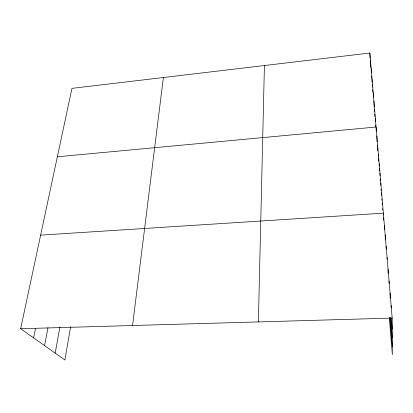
<?xml version="1.0" encoding="UTF-8"?>
<svg xmlns="http://www.w3.org/2000/svg" width="413" height="413" viewBox="0 0 413 413"><rect width="100%" height="100%" fill="white"/><g stroke="black" fill="none" stroke-linecap="round" stroke-linejoin="round"><path stroke-width="0.62" d="M258.378 321.918L264.418 65.533M132.552 325.521L163.383 77.52M70.669 326.621L64.872 359.981L20.65 328.722L71.955 88.372L369.857 53.019L392.185 318.087L392.35 354.628L389.32 317.659M55.172 353.125L59.926 327.044M44.558 345.624L47.991 327.71M33.598 337.875L35.539 328.247M57.35 156.79L376.093 127.018L376.253 131.396M40.629 235.136L383.347 213.165L383.398 215.039M20.65 328.722L392.185 318.087M391.317 317.979L392.231 328.913M390.574 317.514L392.273 337.994M389.913 317.607L392.314 346.719M369.857 53.019L370.079 58.021M370.244 61.774L370.296 63.024M371.168 68.548L371.328 72.389M371.493 76.235L371.55 77.515M370.507 60.721L370.616 63.204M370.668 64.449L370.802 67.556M373.207 92.786L373.388 97.163M372.516 84.577L372.619 87.102M372.722 89.621L372.831 92.145M371.917 78.403L372.077 82.218M374.627 109.621L374.699 111.536M374.803 114.091L374.901 116.642M373.91 101.133L374.142 106.936M375.355 118.247L375.474 121.407M375.618 125.201L375.665 126.466M377.606 145.015L377.652 146.285M377.699 147.56L377.812 150.745M376.842 135.939L377.054 141.736M378.385 154.245L378.447 156.129M378.514 158.019L378.623 161.163M379.981 173.192L380.063 175.747M380.166 178.937L380.228 180.853M379.175 163.636L379.258 166.119M379.34 168.602L379.423 171.08M380.801 182.918L380.879 185.437M380.993 189.211L381.034 190.465M381.633 192.819L381.705 195.297M381.819 199.014L381.855 200.248M382.484 202.902L382.536 204.812M382.644 208.627L382.681 209.902M383.465 217.543L383.532 220.041M384.302 225.865L384.4 229.716M385.179 234.92L385.283 239.318M386.124 246.112L386.186 249.184M387.084 257.521L387.12 259.41M388.065 269.157L388.132 273.452M389.061 281.021L389.098 283.535M390.084 293.127L390.14 298.279M391.121 305.481L391.142 307.974"/></g></svg>
